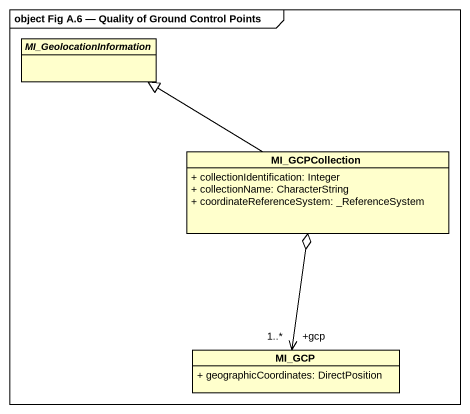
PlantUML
@startuml
mainframe object Fig A.6 — Quality of Ground Control Points
hide circle
hide empty members
skinparam classAttributeIconSize 0
abstract class MI_GeolocationInformation
class MI_GCPCollection {
  + collectionIdentification: Integer
  + collectionName: CharacterString
  + coordinateReferenceSystem: _ReferenceSystem
}
class MI_GCP {
  + geographicCoordinates: DirectPosition
}
MI_GCPCollection -left-|> MI_GeolocationInformation
MI_GCP "+gcp\n1..*" <-up-o MI_GCPCollection
@enduml
